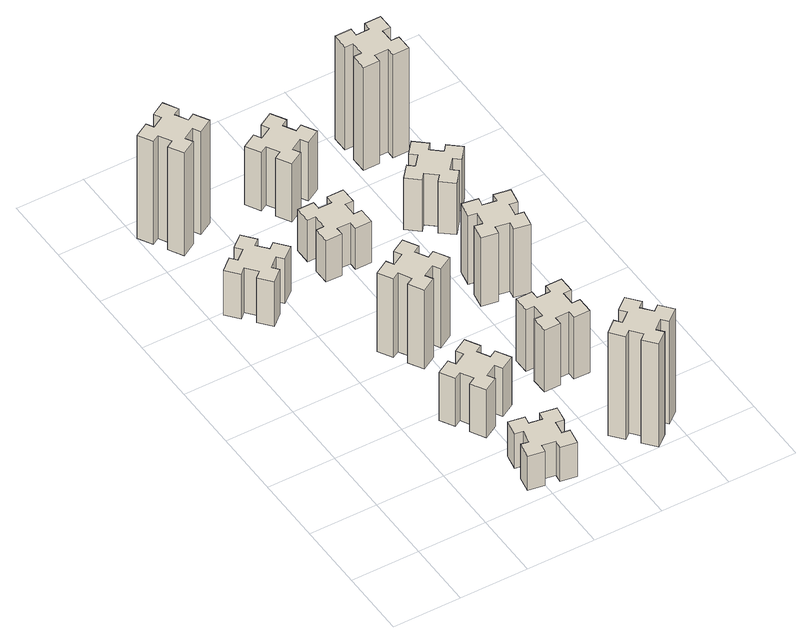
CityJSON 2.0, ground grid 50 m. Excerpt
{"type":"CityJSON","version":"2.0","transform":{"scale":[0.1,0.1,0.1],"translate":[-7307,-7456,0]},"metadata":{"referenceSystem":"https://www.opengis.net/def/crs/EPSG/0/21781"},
"CityObjects":{
"building1":{"type":"Building","attributes":{"class":"1000","function":"1000","usage":"1000","yearOfConstruction":2016,"roofType":"1000","measuredHeight":39,"storeysAboveGround":30,"storeysBelowGround":0},"geometry":[{"type":"Solid","lod":"1","boundaries":[[[[0,1,2,3,4,5,6,7,8,9,10,11,12,13,14,15,16,17,18,19]],[[17,16,20,21]],[[16,15,22,20]],[[15,14,23,22]],[[14,13,24,23]],[[13,12,25,24]],[[12,11,26,25]],[[11,10,27,26]],[[10,9,28,27]],[[9,8,29,28]],[[8,7,30,29]],[[7,6,31,30]],[[6,5,32,31]],[[5,4,33,32]],[[4,3,34,33]],[[3,2,35,34]],[[2,1,36,35]],[[1,0,37,36]],[[0,19,38,37]],[[19,18,39,38]],[[18,17,21,39]],[[24,25,26,27,28,29,30,31,32,33,34,35,36,37,38,39,21,20,22,23]]]]}]},
"building2":{"type":"Building","attributes":{"class":"1000","function":"1000","usage":"1000","yearOfConstruction":2016,"roofType":"1000","measuredHeight":30,"storeysAboveGround":30,"storeysBelowGround":0},"geometry":[{"type":"Solid","lod":"1","boundaries":[[[[40,41,42,43,44,45,46,47,48,49,50,51,52,53,54,55,56,57,58,59]],[[57,56,60,61]],[[56,55,62,60]],[[55,54,63,62]],[[54,53,64,63]],[[53,52,65,64]],[[52,51,66,65]],[[51,50,67,66]],[[50,49,68,67]],[[49,48,69,68]],[[48,47,70,69]],[[47,46,71,70]],[[46,45,72,71]],[[45,44,73,72]],[[44,43,74,73]],[[43,42,75,74]],[[42,41,76,75]],[[41,40,77,76]],[[40,59,78,77]],[[59,58,79,78]],[[58,57,61,79]],[[64,65,66,67,68,69,70,71,72,73,74,75,76,77,78,79,61,60,62,63]]]]}]},
"building3":{"type":"Building","attributes":{"class":"1000","function":"1000","usage":"1000","yearOfConstruction":2016,"roofType":"1000","measuredHeight":90,"storeysAboveGround":30,"storeysBelowGround":0},"geometry":[{"type":"Solid","lod":"1","boundaries":[[[[80,81,82,83,84,85,86,87,88,89,90,91,92,93,94,95,96,97,98,99]],[[97,96,100,101]],[[96,95,102,100]],[[95,94,103,102]],[[94,93,104,103]],[[93,92,105,104]],[[92,91,106,105]],[[91,90,107,106]],[[90,89,108,107]],[[89,88,109,108]],[[88,87,110,109]],[[87,86,111,110]],[[86,85,112,111]],[[85,84,113,112]],[[84,83,114,113]],[[83,82,115,114]],[[82,81,116,115]],[[81,80,117,116]],[[80,99,118,117]],[[99,98,119,118]],[[98,97,101,119]],[[104,105,106,107,108,109,110,111,112,113,114,115,116,117,118,119,101,100,102,103]]]]}]},
"building4":{"type":"Building","attributes":{"class":"1000","function":"1000","usage":"1000","yearOfConstruction":2016,"roofType":"1000","measuredHeight":42,"storeysAboveGround":30,"storeysBelowGround":0},"geometry":[{"type":"Solid","lod":"1","boundaries":[[[[120,121,122,123,124,125,126,127,128,129,130,131,132,133,134,135,136,137,138,139]],[[137,136,140,141]],[[136,135,142,140]],[[135,134,143,142]],[[134,133,144,143]],[[133,132,145,144]],[[132,131,146,145]],[[131,130,147,146]],[[130,129,148,147]],[[129,128,149,148]],[[128,127,150,149]],[[127,126,151,150]],[[126,125,152,151]],[[125,124,153,152]],[[124,123,154,153]],[[123,122,155,154]],[[122,121,156,155]],[[121,120,157,156]],[[120,139,158,157]],[[139,138,159,158]],[[138,137,141,159]],[[144,145,146,147,148,149,150,151,152,153,154,155,156,157,158,159,141,140,142,143]]]]}]},
"building5":{"type":"Building","attributes":{"class":"1000","function":"1000","usage":"1000","yearOfConstruction":2016,"roofType":"1000","measuredHeight":69,"storeysAboveGround":30,"storeysBelowGround":0},"geometry":[{"type":"Solid","lod":"1","boundaries":[[[[160,161,162,163,164,165,166,167,168,169,170,171,172,173,174,175,176,177,178,179]],[[177,176,180,181]],[[176,175,182,180]],[[175,174,183,182]],[[174,173,184,183]],[[173,172,185,184]],[[172,171,186,185]],[[171,170,187,186]],[[170,169,188,187]],[[169,168,189,188]],[[168,167,190,189]],[[167,166,191,190]],[[166,165,192,191]],[[165,164,193,192]],[[164,163,194,193]],[[163,162,195,194]],[[162,161,196,195]],[[161,160,197,196]],[[160,179,198,197]],[[179,178,199,198]],[[178,177,181,199]],[[184,185,186,187,188,189,190,191,192,193,194,195,196,197,198,199,181,180,182,183]]]]}]},
"building6":{"type":"Building","attributes":{"class":"1000","function":"1000","usage":"1000","yearOfConstruction":2016,"roofType":"1000","measuredHeight":36,"storeysAboveGround":30,"storeysBelowGround":0},"geometry":[{"type":"Solid","lod":"1","boundaries":[[[[200,201,202,203,204,205,206,207,208,209,210,211,212,213,214,215,216,217,218,219]],[[217,216,220,221]],[[216,215,222,220]],[[215,214,223,222]],[[214,213,224,223]],[[213,212,225,224]],[[212,211,226,225]],[[211,210,227,226]],[[210,209,228,227]],[[209,208,229,228]],[[208,207,230,229]],[[207,206,231,230]],[[206,205,232,231]],[[205,204,233,232]],[[204,203,234,233]],[[203,202,235,234]],[[202,201,236,235]],[[201,200,237,236]],[[200,219,238,237]],[[219,218,239,238]],[[218,217,221,239]],[[224,225,226,227,228,229,230,231,232,233,234,235,236,237,238,239,221,220,222,223]]]]}]},
"building7":{"type":"Building","attributes":{"class":"1000","function":"1000","usage":"1000","yearOfConstruction":2016,"roofType":"1000","measuredHeight":90,"storeysAboveGround":30,"storeysBelowGround":0},"geometry":[{"type":"Solid","lod":"1","boundaries":[[[[240,241,242,243,244,245,246,247,248,249,250,251,252,253,254,255,256,257,258,259]],[[257,256,260,261]],[[256,255,262,260]],[[255,254,263,262]],[[254,253,264,263]],[[253,252,265,264]],[[252,251,266,265]],[[251,250,267,266]],[[250,249,268,267]],[[249,248,269,268]],[[248,247,270,269]],[[247,246,271,270]],[[246,245,272,271]],[[245,244,273,272]],[[244,243,274,273]],[[243,242,275,274]],[[242,241,276,275]],[[241,240,277,276]],[[240,259,278,277]],[[259,258,279,278]],[[258,257,261,279]],[[264,265,266,267,268,269,270,271,272,273,274,275,276,277,278,279,261,260,262,263]]]]}]},
"building8":{"type":"Building","attributes":{"class":"1000","function":"1000","usage":"1000","yearOfConstruction":2016,"roofType":"1000","measuredHeight":54,"storeysAboveGround":30,"storeysBelowGround":0},"geometry":[{"type":"Solid","lod":"1","boundaries":[[[[280,281,282,283,284,285,286,287,288,289,290,291,292,293,294,295,296,297,298,299]],[[297,296,300,301]],[[296,295,302,300]],[[295,294,303,302]],[[294,293,304,303]],[[293,292,305,304]],[[292,291,306,305]],[[291,290,307,306]],[[290,289,308,307]],[[289,288,309,308]],[[288,287,310,309]],[[287,286,311,310]],[[286,285,312,311]],[[285,284,313,312]],[[284,283,314,313]],[[283,282,315,314]],[[282,281,316,315]],[[281,280,317,316]],[[280,299,318,317]],[[299,298,319,318]],[[298,297,301,319]],[[304,305,306,307,308,309,310,311,312,313,314,315,316,317,318,319,301,300,302,303]]]]}]},
"building9":{"type":"Building","attributes":{"class":"1000","function":"1000","usage":"1000","yearOfConstruction":2016,"roofType":"1000","measuredHeight":51,"storeysAboveGround":30,"storeysBelowGround":0},"geometry":[{"type":"Solid","lod":"1","boundaries":[[[[320,321,322,323,324,325,326,327,328,329,330,331,332,333,334,335,336,337,338,339]],[[337,336,340,341]],[[336,335,342,340]],[[335,334,343,342]],[[334,333,344,343]],[[333,332,345,344]],[[332,331,346,345]],[[331,330,347,346]],[[330,329,348,347]],[[329,328,349,348]],[[328,327,350,349]],[[327,326,351,350]],[[326,325,352,351]],[[325,324,353,352]],[[324,323,354,353]],[[323,322,355,354]],[[322,321,356,355]],[[321,320,357,356]],[[320,339,358,357]],[[339,338,359,358]],[[338,337,341,359]],[[344,345,346,347,348,349,350,351,352,353,354,355,356,357,358,359,341,340,342,343]]]]}]},
"building10":{"type":"Building","attributes":{"class":"1000","function":"1000","usage":"1000","yearOfConstruction":2016,"roofType":"1000","measuredHeight":60,"storeysAboveGround":30,"storeysBelowGround":0},"geometry":[{"type":"Solid","lod":"1","boundaries":[[[[360,361,362,363,364,365,366,367,368,369,370,371,372,373,374,375,376,377,378,379]],[[377,376,380,381]],[[376,375,382,380]],[[375,374,383,382]],[[374,373,384,383]],[[373,372,385,384]],[[372,371,386,385]],[[371,370,387,386]],[[370,369,388,387]],[[369,368,389,388]],[[368,367,390,389]],[[367,366,391,390]],[[366,365,392,391]],[[365,364,393,392]],[[364,363,394,393]],[[363,362,395,394]],[[362,361,396,395]],[[361,360,397,396]],[[360,379,398,397]],[[379,378,399,398]],[[378,377,381,399]],[[384,385,386,387,388,389,390,391,392,393,394,395,396,397,398,399,381,380,382,383]]]]}]},
"building11":{"type":"Building","attributes":{"class":"1000","function":"1000","usage":"1000","yearOfConstruction":2016,"roofType":"1000","measuredHeight":45,"storeysAboveGround":30,"storeysBelowGround":0},"geometry":[{"type":"Solid","lod":"1","boundaries":[[[[400,401,402,403,404,405,406,407,408,409,410,411,412,413,414,415,416,417,418,419]],[[417,416,420,421]],[[416,415,422,420]],[[415,414,423,422]],[[414,413,424,423]],[[413,412,425,424]],[[412,411,426,425]],[[411,410,427,426]],[[410,409,428,427]],[[409,408,429,428]],[[408,407,430,429]],[[407,406,431,430]],[[406,405,432,431]],[[405,404,433,432]],[[404,403,434,433]],[[403,402,435,434]],[[402,401,436,435]],[[401,400,437,436]],[[400,419,438,437]],[[419,418,439,438]],[[418,417,421,439]],[[424,425,426,427,428,429,430,431,432,433,434,435,436,437,438,439,421,420,422,423]]]]}]},
"building12":{"type":"Building","attributes":{"class":"1000","function":"1000","usage":"1000","yearOfConstruction":2016,"roofType":"1000","measuredHeight":90,"storeysAboveGround":30,"storeysBelowGround":0},"geometry":[{"type":"Solid","lod":"1","boundaries":[[[[440,441,442,443,444,445,446,447,448,449,450,451,452,453,454,455,456,457,458,459]],[[457,456,460,461]],[[456,455,462,460]],[[455,454,463,462]],[[454,453,464,463]],[[453,452,465,464]],[[452,451,466,465]],[[451,450,467,466]],[[450,449,468,467]],[[449,448,469,468]],[[448,447,470,469]],[[447,446,471,470]],[[446,445,472,471]],[[445,444,473,472]],[[444,443,474,473]],[[443,442,475,474]],[[442,441,476,475]],[[441,440,477,476]],[[440,459,478,477]],[[459,458,479,478]],[[458,457,461,479]],[[464,465,466,467,468,469,470,471,472,473,474,475,476,477,478,479,461,460,462,463]]]]}]}
},
"vertices":[
[368,2349,0],[444,2413,0],[483,2367,0],[575,2444,0],[498,2536,0],[452,2498,0],[387,2574,0],[433,2613,0],[356,2705,0],[264,2628,0],[303,2582,0],[226,2517,0],[188,2563,0],[96,2486,0],[173,2394,0],[219,2433,0],[283,2356,0],[237,2318,0],[314,2226,0],[406,2303,0],[283,2356,390],[237,2318,390],[219,2433,390],[173,2394,390],[96,2486,390],[188,2563,390],[226,2517,390],[303,2582,390],[264,2628,390],[356,2705,390],[433,2613,390],[387,2574,390],[452,2498,390],[498,2536,390],[575,2444,390],[483,2367,390],[444,2413,390],[368,2349,390],[406,2303,390],[314,2226,390],
[976,314,0],[958,215,0],[899,226,0],[878,107,0],[997,87,0],[1007,146,0],[1105,128,0],[1095,69,0],[1213,48,0],[1234,167,0],[1175,177,0],[1192,275,0],[1251,265,0],[1272,383,0],[1154,404,0],[1144,345,0],[1045,362,0],[1056,421,0],[937,442,0],[917,324,0],[1045,362,300],[1056,421,300],[1144,345,300],[1154,404,300],[1272,383,300],[1251,265,300],[1192,275,300],[1175,177,300],[1234,167,300],[1213,48,300],[1095,69,300],[1105,128,300],[1007,146,300],[997,87,300],[878,107,300],[899,226,300],[958,215,300],[976,314,300],[917,324,300],[937,442,300],
[224,3426,0],[137,3376,0],[107,3428,0],[3,3368,0],[63,3264,0],[115,3294,0],[165,3207,0],[113,3177,0],[173,3073,0],[277,3133,0],[247,3185,0],[334,3235,0],[364,3183,0],[468,3243,0],[408,3347,0],[356,3317,0],[306,3404,0],[358,3434,0],[298,3538,0],[194,3478,0],[306,3404,900],[358,3434,900],[356,3317,900],[408,3347,900],[468,3243,900],[364,3183,900],[334,3235,900],[247,3185,900],[277,3133,900],[173,3073,900],[113,3177,900],[165,3207,900],[115,3294,900],[63,3264,900],[3,3368,900],[107,3428,900],[137,3376,900],[224,3426,900],[194,3478,900],[298,3538,900],
[964,1006,0],[877,956,0],[847,1008,0],[743,948,0],[803,844,0],[855,874,0],[905,787,0],[853,757,0],[913,653,0],[1017,713,0],[987,765,0],[1074,815,0],[1104,763,0],[1208,823,0],[1148,927,0],[1096,897,0],[1046,984,0],[1098,1014,0],[1038,1118,0],[934,1058,0],[1046,984,420],[1098,1014,420],[1096,897,420],[1148,927,420],[1208,823,420],[1104,763,420],[1074,815,420],[987,765,420],[1017,713,420],[913,653,420],[853,757,420],[905,787,420],[855,874,420],[803,844,420],[743,948,420],[847,1008,420],[877,956,420],[964,1006,420],[934,1058,420],[1038,1118,420],
[855,1614,0],[905,1527,0],[853,1497,0],[913,1393,0],[1017,1453,0],[987,1505,0],[1074,1555,0],[1104,1503,0],[1208,1563,0],[1148,1667,0],[1096,1637,0],[1046,1724,0],[1098,1754,0],[1038,1858,0],[934,1798,0],[964,1746,0],[877,1696,0],[847,1748,0],[743,1688,0],[803,1584,0],[877,1696,690],[847,1748,690],[964,1746,690],[934,1798,690],[1038,1858,690],[1098,1754,690],[1046,1724,690],[1096,1637,690],[1148,1667,690],[1208,1563,690],[1104,1503,690],[1074,1555,690],[987,1505,690],[1017,1453,690],[913,1393,690],[853,1497,690],[905,1527,690],[855,1614,690],[803,1584,690],[743,1688,690],
[1025,2675,0],[925,2675,0],[925,2735,0],[805,2735,0],[805,2615,0],[865,2615,0],[865,2515,0],[805,2515,0],[805,2395,0],[925,2395,0],[925,2455,0],[1025,2455,0],[1025,2395,0],[1145,2395,0],[1145,2515,0],[1085,2515,0],[1085,2615,0],[1145,2615,0],[1145,2735,0],[1025,2735,0],[1085,2615,360],[1145,2615,360],[1085,2515,360],[1145,2515,360],[1145,2395,360],[1025,2395,360],[1025,2455,360],[925,2455,360],[925,2395,360],[805,2395,360],[805,2515,360],[865,2515,360],[865,2615,360],[805,2615,360],[805,2735,360],[925,2735,360],[925,2675,360],[1025,2675,360],[1025,2735,360],[1145,2735,360],
[1848,129,0],[1924,193,0],[1963,147,0],[2055,224,0],[1978,316,0],[1932,278,0],[1867,354,0],[1913,393,0],[1836,485,0],[1744,408,0],[1783,362,0],[1706,297,0],[1668,343,0],[1576,266,0],[1653,174,0],[1699,213,0],[1763,136,0],[1717,98,0],[1794,6,0],[1886,83,0],[1763,136,900],[1717,98,900],[1699,213,900],[1653,174,900],[1576,266,900],[1668,343,900],[1706,297,900],[1783,362,900],[1744,408,900],[1836,485,900],[1913,393,900],[1867,354,900],[1932,278,900],[1978,316,900],[2055,224,900],[1963,147,900],[1924,193,900],[1848,129,900],[1886,83,900],[1794,6,900],
[1565,875,0],[1665,875,0],[1665,815,0],[1785,815,0],[1785,935,0],[1725,935,0],[1725,1035,0],[1785,1035,0],[1785,1155,0],[1665,1155,0],[1665,1095,0],[1565,1095,0],[1565,1155,0],[1445,1155,0],[1445,1035,0],[1505,1035,0],[1505,935,0],[1445,935,0],[1445,815,0],[1565,815,0],[1505,935,540],[1445,935,540],[1505,1035,540],[1445,1035,540],[1445,1155,540],[1565,1155,540],[1565,1095,540],[1665,1095,540],[1665,1155,540],[1785,1155,540],[1785,1035,540],[1725,1035,540],[1725,935,540],[1785,935,540],[1785,815,540],[1665,815,540],[1665,875,540],[1565,875,540],[1565,815,540],[1445,815,540],
[1096,3217,0],[1046,3304,0],[1098,3334,0],[1038,3438,0],[934,3378,0],[964,3326,0],[877,3276,0],[847,3328,0],[743,3268,0],[803,3164,0],[855,3194,0],[905,3107,0],[853,3077,0],[913,2973,0],[1017,3033,0],[987,3085,0],[1074,3135,0],[1104,3083,0],[1208,3143,0],[1148,3247,0],[1074,3135,510],[1104,3083,510],[987,3085,510],[1017,3033,510],[913,2973,510],[853,3077,510],[905,3107,510],[855,3194,510],[803,3164,510],[743,3268,510],[847,3328,510],[877,3276,510],[964,3326,510],[934,3378,510],[1038,3438,510],[1098,3334,510],[1046,3304,510],[1096,3217,510],[1148,3247,510],[1208,3143,510],
[1647,1726,0],[1745,1708,0],[1735,1649,0],[1853,1628,0],[1874,1747,0],[1815,1757,0],[1832,1855,0],[1891,1845,0],[1912,1963,0],[1794,1984,0],[1784,1925,0],[1685,1942,0],[1696,2001,0],[1577,2022,0],[1557,1904,0],[1616,1894,0],[1598,1795,0],[1539,1806,0],[1518,1687,0],[1637,1667,0],[1598,1795,600],[1539,1806,600],[1616,1894,600],[1557,1904,600],[1577,2022,600],[1696,2001,600],[1685,1942,600],[1784,1925,600],[1794,1984,600],[1912,1963,600],[1891,1845,600],[1832,1855,600],[1815,1757,600],[1874,1747,600],[1853,1628,600],[1735,1649,600],[1745,1708,600],[1647,1726,600],[1637,1667,600],[1518,1687,600],
[1824,2617,0],[1748,2682,0],[1786,2728,0],[1694,2805,0],[1617,2713,0],[1663,2674,0],[1599,2598,0],[1553,2636,0],[1476,2544,0],[1568,2467,0],[1606,2513,0],[1683,2449,0],[1644,2403,0],[1736,2326,0],[1813,2418,0],[1767,2456,0],[1832,2533,0],[1878,2494,0],[1955,2586,0],[1863,2663,0],[1832,2533,450],[1878,2494,450],[1767,2456,450],[1813,2418,450],[1736,2326,450],[1644,2403,450],[1683,2449,450],[1606,2513,450],[1568,2467,450],[1476,2544,450],[1553,2636,450],[1599,2598,450],[1663,2674,450],[1617,2713,450],[1694,2805,450],[1786,2728,450],[1748,2682,450],[1824,2617,450],[1863,2663,450],[1955,2586,450],
[1665,3195,0],[1765,3195,0],[1765,3135,0],[1885,3135,0],[1885,3255,0],[1825,3255,0],[1825,3355,0],[1885,3355,0],[1885,3475,0],[1765,3475,0],[1765,3415,0],[1665,3415,0],[1665,3475,0],[1545,3475,0],[1545,3355,0],[1605,3355,0],[1605,3255,0],[1545,3255,0],[1545,3135,0],[1665,3135,0],[1605,3255,900],[1545,3255,900],[1605,3355,900],[1545,3355,900],[1545,3475,900],[1665,3475,900],[1665,3415,900],[1765,3415,900],[1765,3475,900],[1885,3475,900],[1885,3355,900],[1825,3355,900],[1825,3255,900],[1885,3255,900],[1885,3135,900],[1765,3135,900],[1765,3195,900],[1665,3195,900],[1665,3135,900],[1545,3135,900]
]}
